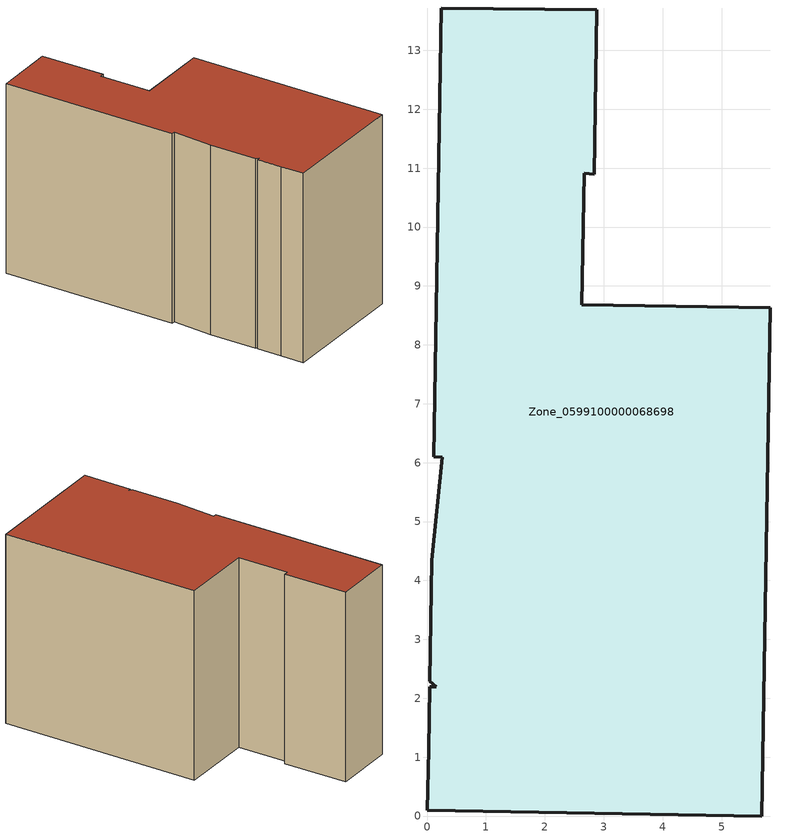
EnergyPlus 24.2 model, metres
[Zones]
Zone_0599100000068698
 floor ground (C_G): 0.15,2.2 0.05,2.29 0.08,4.34 0.26,6.09 0.11,6.1 0.24,13.72 2.88,13.69 2.84,10.9 2.67,10.91 2.63,8.68 5.83,8.63 5.68,0 0,0.1 0.03,1.13 0.05,2.2 z0
 wall outside (C_F): 5.83,8.63 2.63,8.68 2.67,10.91 2.84,10.9 2.88,13.69 0.24,13.72 0.11,6.1 0.26,6.09 0.08,4.34 0.05,2.29 0.15,2.2 0.05,2.2 0.03,1.13 0,0.1 5.68,0 5.83,8.63 z0:8.32
 roof outside (C_R): 0.15,2.2 0.05,2.2 0.03,1.13 0,0.1 5.68,0 5.83,8.63 2.63,8.68 2.67,10.91 2.84,10.9 2.88,13.69 0.24,13.72 0.11,6.1 0.26,6.09 0.08,4.34 0.05,2.29 z8.32
[BUILDING]
Pand.0599100000068698: North Axis=0; Terrain=City; Loads Convergence Tolerance Value=0.04; Temperature Convergence Tolerance Value=0.4; Solar Distribution=FullExterior; Maximum Number of Warmup Days=25; Minimum Number of Warmup Days=1
[Site:Location]
Rotterdam.The.Hague.AP_ZH_NLD Design_Conditions: Latitude=51.96; Longitude=4.45; Time Zone=1; Elevation=-4.5
[SITE:GROUNDTEMPERATURE:BUILDINGSURFACE]
18, 18, 18, 18, 18, 18, 18, 18, 18, 18, 18, 18
[MATERIAL] Thermal Absorptance=0.9; Solar Absorptance=0.7; Visible Absorptance=0.7
Name | Roughness | Thickness | Conductivity | Density | Specific Heat
G.TC.1975-1991 | MediumSmooth | 0.15 | 0.288461 | 540 | 1210
F.TC.1975-1991 | Rough | 0.3 | 0.230769 | 1920 | 840
R.TC.1975-1991 | MediumRough | 0.2 | 0.153846 | 1500 | 1000
[CONSTRUCTION]
C_G: G.TC.1975-1991
C_F: F.TC.1975-1991
C_R: R.TC.1975-1991
[ZONE]
Zone_0599100000068698: Type=1; Multiplier=1; Ceiling Height=Autocalculate; Volume=Autocalculate; Floor Area=autocalculate; Part of Total Floor Area=Yes
[ZONEINFILTRATION:DESIGNFLOWRATE]
Infil_Zone_0599100000068698: Zone or ZoneList or Space or SpaceList=Zone_0599100000068698; Schedule=AlwaysOn; Design Flow Rate Calculation Method=Flow/Area; Flow Rate per Floor Area=0.003; Constant Term Coefficient=1; Temperature Term Coefficient=0; Velocity Term Coefficient=0; Velocity Squared Term Coefficient=0
[HVACTEMPLATE:ZONE:IDEALLOADSAIRSYSTEM]
Zone_0599100000068698: Maximum Heating Supply Air Temperature=50; Minimum Cooling Supply Air Temperature=13; Maximum Heating Supply Air Humidity Ratio=0.0156; Minimum Cooling Supply Air Humidity Ratio=0.0077; Heating Limit=NoLimit; Cooling Limit=NoLimit; Dehumidification Control Type=ConstantSensibleHeatRatio; Cooling Sensible Heat Ratio=0.7; Dehumidification Setpoint=60; Humidification Control Type=None; Humidification Setpoint=30; Outdoor Air Method=None; Outdoor Air Flow Rate per Person=0.00944; Outdoor Air Flow Rate per Zone Floor Area=0; Outdoor Air Flow Rate per Zone=0; Demand Controlled Ventilation Type=None; Outdoor Air Economizer Type=NoEconomizer; Heat Recovery Type=None; Sensible Heat Recovery Effectiveness=0.7; Latent Heat Recovery Effectiveness=0.65
[ZONECONTROL:THERMOSTAT]
ThermostatControl_Zone_0599100000068698: Zone or ZoneList=Zone_0599100000068698; Control Type Schedule=DualSetpointControlType; Control 1=Thermostat_Zone_0599100000068698; Temperature Difference Between Cutout And Setpoint=0
[THERMOSTATSETPOINT:DUALSETPOINT]
Thermostat_Zone_0599100000068698: Heating Setpoint Temperature Schedule=HeatingSetpoint_Zone_0599100000068698; Cooling Setpoint Temperature Schedule=CoolingSetpoint_Zone_0599100000068698
[SCHEDULE:COMPACT]
HeatingSetpoint_Zone_0599100000068698: Through: 12/31, For: AllDays, Until: 24:00, 21
CoolingSetpoint_Zone_0599100000068698: Through: 12/31, For: AllDays, Until: 24:00, 24
DualSetpointControlType: Through: 12/31, For: AllDays, Until: 24:00, 4
AlwaysOn: Through: 12/31, For: AllDays, Until: 24:00, 1
